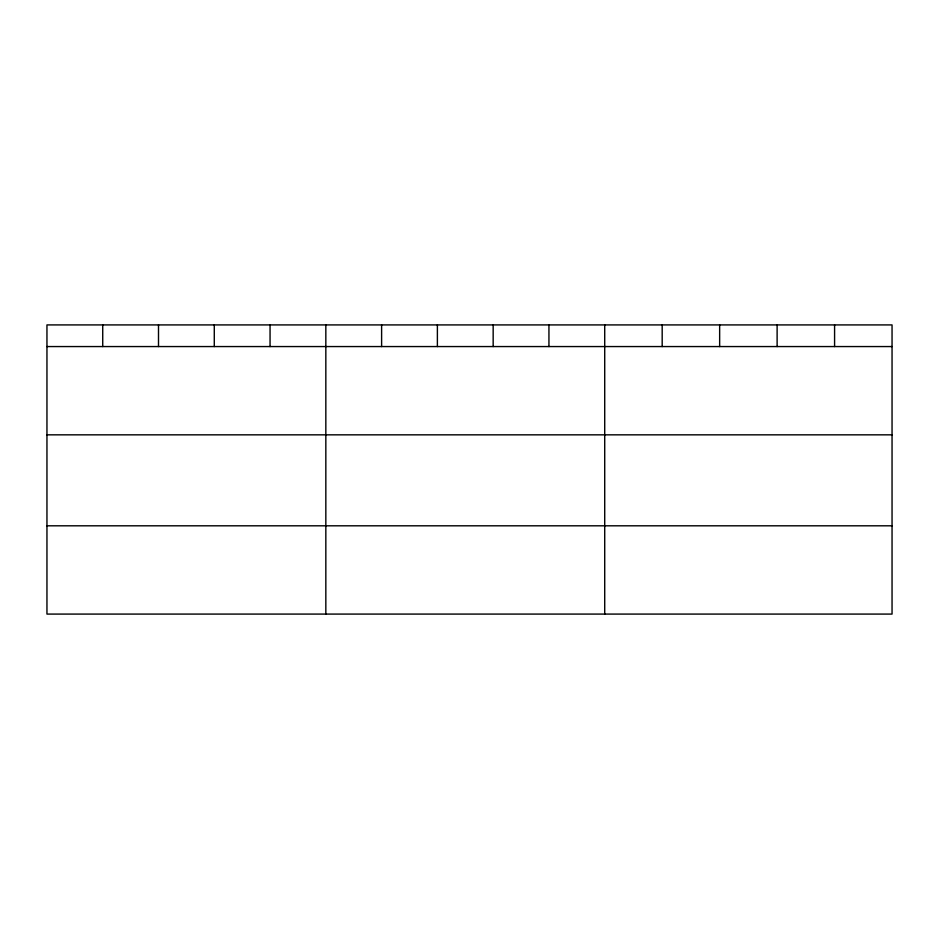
<?xml version="1.0" encoding="UTF-8"?>
<svg xmlns="http://www.w3.org/2000/svg" width="939" height="939" viewBox="0 0 939 939"><rect width="100%" height="100%" fill="white"/><g stroke="black" fill="none" stroke-linecap="round" stroke-linejoin="round"><path stroke-width="1.41" d="M892.05 434.839L892.05 324.917L46.95 324.917L46.95 614.083L892.05 614.083L892.05 434.839L46.95 434.839M46.95 346.561L892.05 346.561M46.95 525.805L892.05 525.805M834.583 324.917L834.583 346.561M777.116 324.917L777.116 346.561M719.65 324.917L719.65 346.561M662.183 324.917L662.183 346.561M604.716 324.917L604.716 614.083M548.939 324.917L548.939 346.561M493.163 324.917L493.163 346.561M437.386 324.917L437.386 346.561M381.61 324.917L381.61 346.561M325.833 324.917L325.833 614.083M270.056 324.917L270.056 346.561M214.28 324.917L214.28 346.561M158.503 324.917L158.503 346.561M102.727 324.917L102.727 346.561"/></g></svg>
